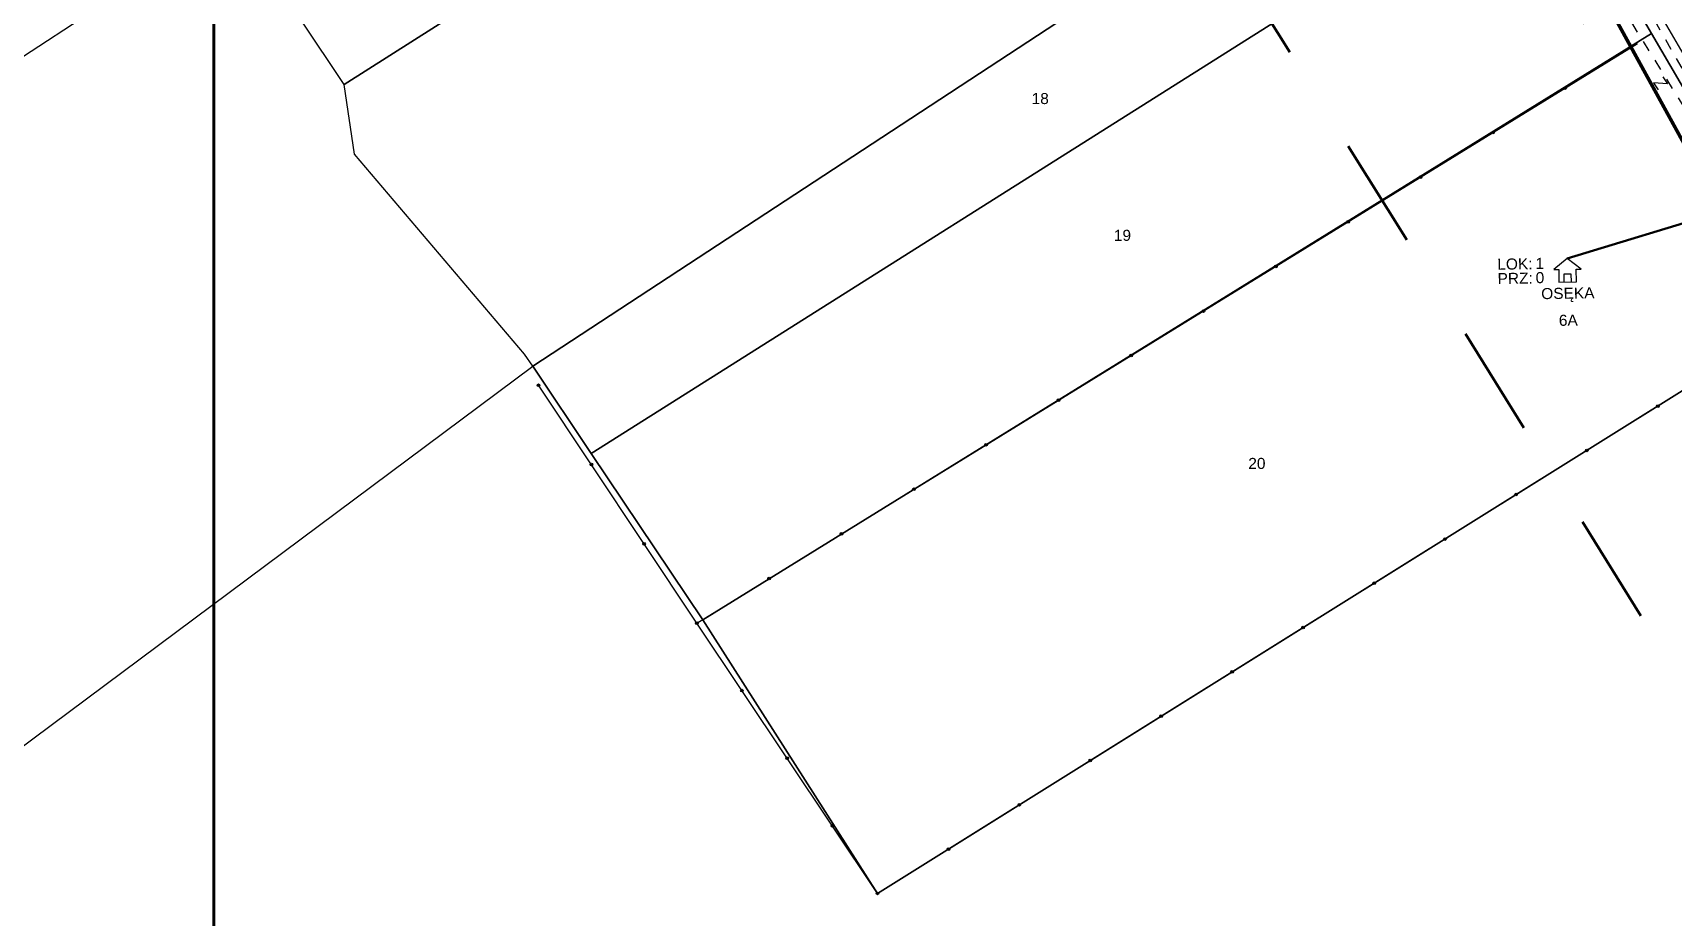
# Model space of a CAD drawing. Header units: metres. Extents: x 7542702 to 7555152, y 5804026 to 5815503.
# Drawn here: x 7544132.5 to 7544280.8, y 5808106.9 to 5808186.9 of the extents above; entities that cross this region are included whole.
import ezdxf
from ezdxf.enums import TextEntityAlignment as Align

# ---------------------------------------------------------------- set-up
doc = ezdxf.new("R2010")
doc.units = ezdxf.units.M
doc.linetypes.add('4001', pattern=[0])
doc.linetypes.add('4002', pattern=[2, 1, -1])
doc.layers.add('!tele', color=30, linetype='Continuous', lineweight=50, plot=False)
for name, color, linetype, lineweight in [('!trafo', 6, '4002', 50), ('_KABEL_ABONENCKI_NAPOWIETRZNY', 104, 'Continuous', 50), ('_PA_OPCJONALNE', 1, 'Continuous', 30), ('_SIEC_NAPOWIETRZNA', 5, 'Continuous', 50)]:
    doc.layers.add(name, color=color, linetype=linetype, lineweight=lineweight)
doc.layers.add('DIM', color=7, linetype='Continuous', plot=False)
for name, color, linetype in [('Dzialki', 165, 'Continuous'), ('Ogrodzenia', 184, 'Continuous'), ('Uz_Telekomunikacja', 252, 'Continuous'), ('Wody', 184, 'Continuous')]:
    doc.layers.add(name, color=color, linetype=linetype)
doc.styles.add('DYN_DIM', font='arial.ttf')
doc.styles.get("Standard").update_dxf_attribs({"font": 'arial.ttf'})
doc.dimstyles.new('opis linie', dxfattribs={"dimtxt": 1.5, "dimasz": 0.18, "dimexe": 0.18, "dimexo": 0.0625, "dimgap": 2.5, "dimtad": 4, "dimdec": 0, "dimzin": 0, "dimdsep": 46, "dimtxsty": 'Standard', "dimcen": 0.09, "dimse1": 1, "dimse2": 1, "dimsd1": 1, "dimsd2": 1, "dimclrt": 256, "dimadec": 0, "dimazin": 0, "dimtfac": 1, "dimtdec": 0, "dimtofl": 0, "dimtmove": 0, "dimatfit": 3, "dimfxl": 1, "dimtfill": 1, "dimtolj": 1, "dimtzin": 0, "dimarcsym": 0})

# ---------------------------------------------------------------- blocks, each defined once
blk = doc.blocks.new('1291')
at = {"layer": 'Ogrodzenia', "color": 7, "linetype": 'Continuous'}
for p, q in [((-0.75, 1), (0.75, 1)), ((0.75, 1), (-0.75, -1)), ((-0.75, -1), (0.75, -1))]:
    blk.add_line(p, q, dxfattribs=at)
blk = doc.blocks.new('1281')
at = {"layer": 'Ogrodzenia', "color": 184, "linetype": 'Continuous'}
for radius in [0.24, 0.16, 0.08]:
    blk.add_circle((0, 0), radius, dxfattribs=at)
blk = doc.blocks.new('ADRES')
for points in [[(0.79, -2.15), (0.79, -2.15), (0.79, -0.99), (1.24, -0.99), (0, 0), (-1.24, -0.99), (-0.79, -0.99), (-0.79, -2.15), (0.79, -2.15), (0.79, -2.15)], [(-0.31, -2.15), (-0.31, -1.4), (0.31, -1.4), (0.31, -2.15)]]:
    blk.add_lwpolyline(points)
at = {"color": 212, "insert": (-3.15, -0.43), "char_height": 1, "width": 1e-16, "attachment_point": 6}
blk.add_mtext('LOK:  ', dxfattribs=at)
at = {"color": 4, "insert": (-3.15, -1.72), "char_height": 1, "width": 1e-16, "attachment_point": 6}
blk.add_mtext('PRZ: ', dxfattribs=at)
at = {"color": 7}
for tag, flags, p in [('ID_OBSZARU', 13, (29.07, 23.06)), ('WOJEWODZTWO', 13, (23.29, 19.95)), ('POWIAT', 13, (29.07, 18.51)), ('GMINA', 13, (29.07, 16.8)), ('TERC', 13, (29.07, 15.22)), ('SIMC', 13, (29.07, 13.42)), ('ULIC', 13, (29.07, 11.76)), ('SZEROKOSC_GEOGRAFICZNA', 13, (18.71, 10.18)), ('DLUGOSC_GEOGRAFICZNA', 13, (29.07, 8.25)), ('KATEGORIA_STAWKI_JEDNOSTKOWEJ_100', 13, (29.07, 4.77)), ('KWOTA_STAWKI_JEDNOSTKOWEJ_100', 13, (29.07, 2.89)), ('DOFINANSOWANIE_95', 13, (29.07, 0.87)), ('MIEJSCOWOSC', 12, (0, -3.65)), ('ULICA', 12, (0, -4.88)), ('NR_PORZADKOWY', 12, (0, -6.09))]:
    blk.add_attdef(tag, text='', height=1, dxfattribs=dict(at, flags=flags)).set_placement(p, align=Align.CENTER)
at = {"color": 1}
for tag, flags, p in [('ID_PA', 5, (29.07, 21.57)), ('RODZAJ_OBIEKTU', 5, (29.07, 6.63)), ('ZAPAS', 13, (29.07, -2.62))]:
    blk.add_attdef(tag, text='', height=1, dxfattribs=dict(at, flags=flags)).set_placement(p, align=Align.CENTER)
at = {"color": 212, "flags": 12}
blk.add_attdef('LICZBA_LOKALI', text='', height=1, dxfattribs=at).set_placement((-2.88, -0.43), align=Align.MIDDLE_LEFT)
at = {"color": 150, "flags": 12}
for tag, p in [('MUFA', (1.78, -0.93)), ('NUMER_WLOKNA', (1.86, -2.2))]:
    blk.add_attdef(tag, p, '', height=1, dxfattribs=at)
at = {"color": 7, "style": 'DYN_DIM', "flags": 13}
blk.add_attdef('ODC_FUNKCJONALNY', text='', height=1, dxfattribs=at).set_placement((29.07, -1.01), align=Align.CENTER)
at = {"color": 4, "flags": 12}
blk.add_attdef('LICZBA_SED_W_DANYM_PA', text='', height=1, dxfattribs=at).set_placement((-2.88, -1.72), align=Align.MIDDLE_LEFT)
blk = doc.blocks.new('*D262')
at = {"layer": 'Defpoints', "color": 0}
for p in [(7544261.66, 5808213.37), (7544262.32, 5808213.73), (7544285.08, 5808170.69)]:
    blk.add_point(p, dxfattribs=at)
at = {"layer": 'DIM', "insert": (7544271.16, 5808190.82), "char_height": 1.5, "attachment_point": 5, "rotation": 298.7551, "bg_fill": 3, "box_fill_scale": 1.1, "bg_fill_color": 9, "bg_fill_true_color": 13158600, "bg_fill_transparency": 0}
blk.add_mtext('\\A1;- 49 m -', dxfattribs=at)

msp = doc.modelspace()

# ---------------------------------------------------------------- linework, layer by layer
at = {"layer": '!tele'}
msp.add_lwpolyline([(7544134.27, 5808446.42), (7544153.77, 5808410.25), (7544175.9, 5808370.26), (7544197, 5808332.23), (7544213.48, 5808301.22), (7544237.41, 5808257.96), (7544247.12, 5808238.87), (7544261.66, 5808213.37), (7544285.08, 5808170.69), (7544308.7, 5808126.88), (7544332.19, 5808084.07), (7544356.3, 5808040.19)], dxfattribs=at)
at = {"layer": '!trafo', "ltscale": 10}
msp.add_lwpolyline([(7544082.13, 5808448.38), (7544167.59, 5808501.43), (7544481.87, 5807987.87), (7544782.88, 5807592.58), (7544936.53, 5807377.47), (7545050.37, 5807475.25), (7545086.68, 5807419.38), (7544929.65, 5807282.21), (7544686.61, 5807553.19), (7544696.16, 5807510.34), (7544647.98, 5807511.04), (7544607.69, 5807611.16), (7544447.06, 5807862.58)], close=True, dxfattribs=at)
at = {"layer": '_KABEL_ABONENCKI_NAPOWIETRZNY'}
msp.add_lwpolyline([(7544271.21, 5808166.48), (7544285.08, 5808170.69), (7544284.96, 5808171.12), (7544261.92, 5808213.12), (7544261.66, 5808213.37)], dxfattribs=at)
at = {"layer": '_SIEC_NAPOWIETRZNA'}
msp.add_lwpolyline([(7544356.3, 5808040.19), (7544332.19, 5808084.07), (7544308.7, 5808126.88), (7544285.08, 5808170.69), (7544261.66, 5808213.37), (7544247.12, 5808238.87), (7544237.41, 5808257.96), (7544213.48, 5808301.22), (7544197, 5808332.23), (7544175.9, 5808370.26), (7544153.77, 5808410.25), (7544134.27, 5808446.42)], dxfattribs=at)
at = {"layer": 'Dzialki'}
for p, q in [((7544248.85, 5808238.33), (7544160.66, 5808182.18)), ((7544160.66, 5808182.18), (7544248.85, 5808238.33)), ((7544177.71, 5808156.74), (7544263.59, 5808213)), ((7544263.59, 5808213), (7544177.71, 5808156.74)), ((7544183, 5808148.85), (7544269.23, 5808203.3)), ((7544269.23, 5808203.3), (7544183, 5808148.85)), ((7544269.23, 5808203.3), (7544278.83, 5808186.8)), ((7544278.83, 5808186.8), (7544269.23, 5808203.3)), ((7544278.83, 5808186.8), (7544269.23, 5808203.3)), ((7544147.78, 5808195.25), (7544081.54, 5808151.96)), ((7544160.66, 5808182.18), (7544156.77, 5808187.99)), ((7544193.08, 5808133.82), (7544278.83, 5808186.8)), ((7544278.83, 5808186.8), (7544193.08, 5808133.82)), ((7544278.83, 5808186.8), (7544293.34, 5808161.85)), ((7544293.34, 5808161.85), (7544278.83, 5808186.8)), ((7544293.34, 5808161.85), (7544278.83, 5808186.8)), ((7544161.61, 5808175.88), (7544160.66, 5808182.18)), ((7544176.98, 5808157.82), (7544161.61, 5808175.88)), ((7544208.87, 5808109.1), (7544293.34, 5808161.85)), ((7544293.34, 5808161.85), (7544233.83, 5808124.69)), ((7544177.71, 5808156.74), (7544176.98, 5808157.82)), ((7544124.39, 5808117), (7544177.71, 5808156.74)), ((7544183, 5808148.85), (7544177.71, 5808156.74)), ((7544177.71, 5808156.74), (7544183, 5808148.85)), ((7544193.08, 5808133.82), (7544183, 5808148.85)), ((7544183, 5808148.85), (7544193.08, 5808133.82)), ((7544208.87, 5808109.1), (7544193.08, 5808133.82)), ((7544193.08, 5808133.82), (7544208.87, 5808109.1)), ((7544233.83, 5808124.69), (7544208.87, 5808109.1))]:
    msp.add_line(p, q, dxfattribs=at)
at = {"layer": 'Ogrodzenia', "color": 184, "linetype": '4001'}
for p, q in [((7544192.54, 5808133.52), (7544277.57, 5808185.9, 122.59)), ((7544292.21, 5808161.14), (7544208.87, 5808109.1)), ((7544192.54, 5808133.52), (7544178.24, 5808155.01)), ((7544208.87, 5808109.1), (7544192.54, 5808133.52))]:
    msp.add_line(p, q, dxfattribs=at)
at = {"layer": 'Uz_Telekomunikacja', "linetype": '4001'}
msp.add_line((7544291.95, 5808167.28, 121.85), (7544273.54, 5808199.02, 121.85), dxfattribs=at)
at = {"layer": 'Wody', "color": 184, "linetype": '4002'}
msp.add_polyline3d([(7544283.98, 5808179.4, 122.6), (7544283.67, 5808178.93, 122.6), (7544282.83, 5808178.43, 122.6), (7544275.58, 5808190.14, 122.4), (7544253.57, 5808228.86, 122.5), (7544255.39, 5808229.71, 122.5), (7544277.11, 5808191.48, 122.5), (7544283.98, 5808179.4, 122.6)], dxfattribs=at)

# ---------------------------------------------------------------- block references
at = {"layer": '_PA_OPCJONALNE'}
ref = msp.add_blockref('ADRES', (7544271.21, 5808166.48), dxfattribs=dict(at, rotation=1))
ref.add_attrib('MIEJSCOWOSC', 'OSĘKA', dxfattribs={"layer": '0', "color": 7, "height": 1, "rotation": 1, "flags": 12}).set_placement((7544271.27, 5808162.83), align=Align.CENTER)
ref.add_attrib('NR_PORZADKOWY', '6A', dxfattribs={"layer": '0', "color": 7, "height": 1, "rotation": 1, "flags": 12}).set_placement((7544271.31, 5808160.39), align=Align.CENTER)
ref.add_attrib('LICZBA_LOKALI', '1', (7544268.34, 5808165.52), dxfattribs={"layer": '0', "color": 212, "height": 1, "rotation": 1, "flags": 12})
ref.add_attrib('LICZBA_SED_W_DANYM_PA', '0', (7544268.36, 5808164.23), dxfattribs={"layer": '0', "color": 4, "height": 1, "rotation": 1, "flags": 12})
at = {"layer": 'Ogrodzenia', "color": 7, "xscale": 0.5, "yscale": 0.5, "zscale": 0.5, "rotation": 303.166355}
msp.add_blockref('1291', (7544279.63, 5808182.3), dxfattribs=at)
at = {"layer": 'Ogrodzenia', "color": 184, "xscale": 0.5, "yscale": 0.5, "zscale": 0.5}
for p in [(7544271.03, 5808181.87), (7544264.49, 5808177.84), (7544257.95, 5808173.81), (7544251.41, 5808169.78), (7544244.87, 5808165.75), (7544238.33, 5808161.72), (7544231.79, 5808157.7), (7544178.24, 5808155.01), (7544225.24, 5808153.67), (7544279.39, 5808153.13), (7544218.7, 5808149.64), (7544183.01, 5808147.85), (7544272.98, 5808149.13), (7544212.16, 5808145.61), (7544266.57, 5808145.13), (7544187.77, 5808140.68), (7544205.62, 5808141.58), (7544260.16, 5808141.12), (7544199.08, 5808137.55), (7544253.75, 5808137.12), (7544192.54, 5808133.52), (7544192.54, 5808133.52), (7544192.54, 5808133.52), (7544247.33, 5808133.12), (7544240.92, 5808129.12), (7544196.62, 5808127.42), (7544234.51, 5808125.11), (7544200.71, 5808121.31), (7544228.1, 5808121.11), (7544221.69, 5808117.11), (7544204.79, 5808115.21), (7544215.28, 5808113.1), (7544208.87, 5808109.1)]:
    msp.add_blockref('1281', p, dxfattribs=at)

# ---------------------------------------------------------------- texts
at = {"layer": 'Dzialki'}
for s, p in [('18', (7544222.8, 5808180.42)), ('19', (7544230.23, 5808168.06)), ('20', (7544242.38, 5808147.45))]:
    msp.add_text(s, height=1, dxfattribs=at).set_placement(p)

# ---------------------------------------------------------------- next in the draw order: dimensions: what is measured, and where the dimension line sits
at = {"layer": 'DIM'}
dim = msp.add_aligned_dim(p1=(7544285.08, 5808170.69), p2=(7544261.66, 5808213.37), distance=-0.75, dimstyle='opis linie', override={"dimpost": '- <> m -'}, dxfattribs=at)
dim.commit()
dim.dimension.update_dxf_attribs({"geometry": '*D262', "text_midpoint": (7544271.16, 5808190.82)})

# ---------------------------------------------------------------- next in the draw order: linework, layer by layer
at = {"layer": 'Defpoints', "color": 4, "lineweight": 70}
msp.add_lwpolyline([(7544148.9, 5808279.67), (7544541.41, 5808279.67), (7544541.41, 5807996.27), (7544148.9, 5807996.27)], close=True, dxfattribs=at)

doc.saveas('drawing.dxf')
